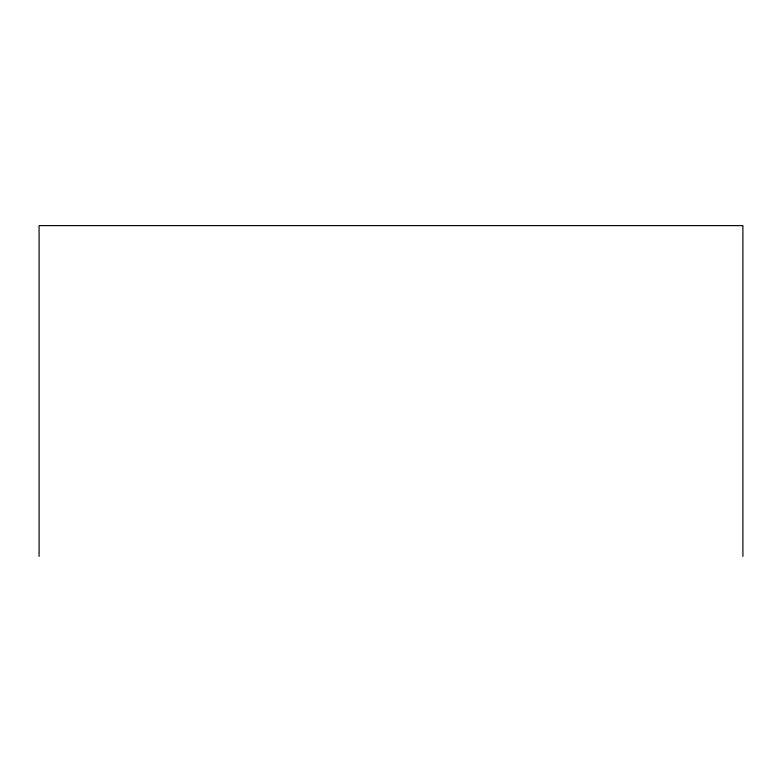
<?xml version="1.0" encoding="UTF-8"?>
<svg xmlns="http://www.w3.org/2000/svg" width="782" height="782" viewBox="0 0 782 782"><rect width="100%" height="100%" fill="white"/><g stroke="black" fill="none" stroke-linecap="round" stroke-linejoin="round"><path stroke-width="1.17" d="M742.9 556.383L742.9 225.617L39.1 225.617L39.1 556.383"/></g></svg>
